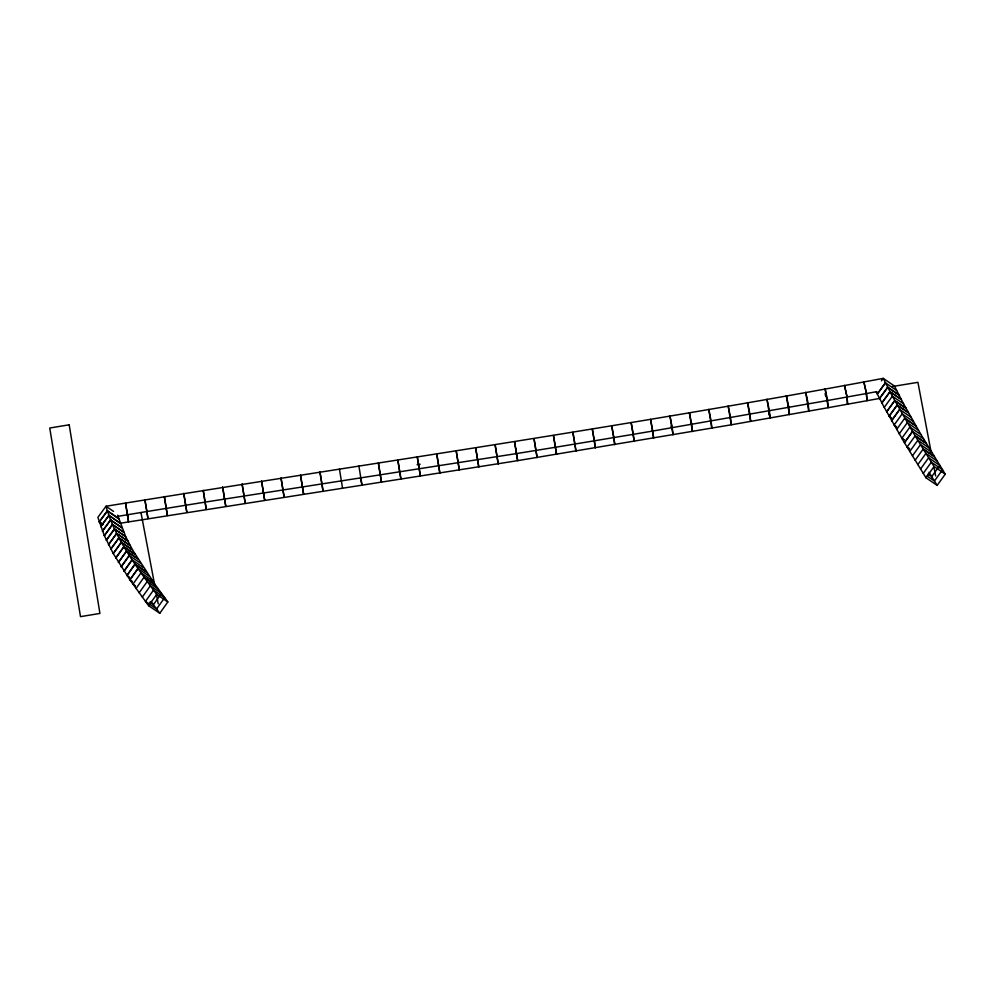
<?xml version="1.0" encoding="UTF-8"?>
<svg xmlns="http://www.w3.org/2000/svg" width="995" height="995" viewBox="0 0 995 995"><rect width="100%" height="100%" fill="white"/><g stroke="black" fill="none" stroke-linecap="round" stroke-linejoin="round"><path stroke-width="1.49" d="M136.029 588.48L144.088 577.187L155.232 584.774L132.546 549.961L121.365 542.325L113.256 553.543L129.91 579.811L137.982 568.543L144.088 577.187L155.232 584.761L167.832 601.987L159.772 613.281L148.628 605.706L129.91 579.824L137.982 568.543C124.723 549.315 112.261 528.967 106.042 506.244C365.177 464.031 625.134 426.731 883.237 378.361L894.43 386.035L903.547 403.833M139.151 592.796L147.21 581.503L144.088 577.187M142.297 597.099L150.357 585.806L147.21 581.503L158.354 589.077M148.628 605.706L156.7 594.413L150.357 585.806L161.488 593.381L153.429 604.674L159.772 613.281M132.111 559.862L124.027 571.118L132.111 559.862L143.268 567.473M126.937 575.483L135.009 564.202L146.165 571.802L135.009 564.202L126.937 575.471L129.412 577.162M129.288 555.496L121.191 566.752L129.288 555.496L140.457 563.12M923.696 439.094L912.527 431.469L904.418 442.7L884.244 407.378L892.353 396.172L912.527 431.469L904.418 442.7L925.984 477.774L937.153 485.398L945.25 474.155L921.071 434.703L903.547 403.821L892.353 396.172L883.237 378.361L881.421 380.849M907.067 447.091L909.554 448.795L907.067 447.091L915.164 435.86L912.527 431.469M909.741 451.481L917.838 440.25L915.164 435.86L926.345 443.484L915.164 435.86M912.415 455.872L920.512 444.628L917.838 440.25L929.007 447.874M915.114 460.262L923.211 449.019L920.512 444.628L931.693 452.252M917.825 464.64L925.922 453.397L923.211 449.019L934.38 456.643L923.211 449.019M920.537 469.018L928.633 457.775L925.922 453.397L937.091 461.021M923.26 473.396L931.357 462.153L928.633 457.775L939.802 465.399L931.706 476.642L937.153 485.398M925.984 477.774L934.081 466.531L931.357 462.153L942.526 469.777L934.429 481.02L926.979 475.946M889.082 416.246L897.191 405.027L908.373 412.676L897.191 405.027L889.082 416.246L891.57 417.95M899.667 409.442L891.557 420.661L899.667 409.442L910.848 417.092M896.619 429.492L904.716 418.273L915.897 425.91L904.716 418.273M899.194 433.907L907.291 422.676L918.472 430.313M901.793 438.297L904.281 440.001L901.793 438.31L909.89 427.079L921.071 434.703M896.632 390.5L885.438 382.826L877.316 394.02L884.232 407.378M885.438 382.826L877.304 394.008L876.209 391.781M876.906 391.644L827.666 400.5L828.188 407.689L731.25 424.803L517.649 460.66L119.574 523.345M880.351 398.298L828.188 407.689L825.104 388.821L827.666 400.5M827.629 400.5L652.782 431.034L653.64 438.161L650.568 419.305L652.782 431.034M117.124 516.492L127.584 514.726L125.469 502.985L128.542 521.84L127.584 514.726M633.268 434.342L634.225 441.457L631.153 422.589L633.268 434.342L555.421 447.277L556.528 454.367L553.456 435.499L555.421 447.277M633.317 434.33L652.732 431.046M417.104 464.715L420.101 464.217M892.515 386.508L917.925 382.329L931.196 452.563M127.484 514.751L146.912 511.529L144.897 499.764L147.969 518.631L146.912 511.529M146.837 511.542L205.02 502.127L206.288 509.191L203.216 490.324L205.02 502.127M555.372 447.277L516.442 453.596L514.577 441.805L517.649 460.66L516.442 453.596M516.38 453.608L204.958 502.139M156.7 594.413L167.832 601.987M149.723 602.149L153.429 604.674L151.066 601.44M934.081 466.531L945.25 474.155M927.987 474.105L931.706 476.642L928.994 472.264M137.982 568.543L149.138 576.13M152.16 580.458L141.016 572.871L132.944 584.152L135.419 585.831M129.91 579.824L132.385 581.503M913.36 421.507L902.179 413.858L894.07 425.089L896.557 426.78M113.542 511.43L106.042 506.244L97.883 517.325L104.326 535.633L113.243 553.531L121.365 542.325L132.559 549.974L125.693 536.666L114.487 528.979L106.353 540.148L114.487 528.979L125.693 536.678L117.621 515.174M360.464 477.961L361.981 484.988L358.909 466.12M342.516 487.985L339.444 469.118M671.351 426.059L671.923 428.994L671.389 426.059M933.845 466.605L935.623 475.971M140.979 512.549L154.698 585.122M156.464 594.488L158.23 603.853M153.516 590.11L145.457 601.403L156.601 608.977L164.66 597.684L153.516 590.11M123.902 546.74L115.806 557.971L123.902 546.74L135.071 554.364L123.902 546.74M126.539 551.13L118.455 562.374L126.539 551.13L137.708 558.742L126.539 551.13M116.651 533.457L108.53 544.651L116.651 533.457L127.845 541.118L116.651 533.457M118.94 537.897L110.831 549.103L118.94 537.897L130.134 545.558L118.94 537.897M887.702 387.279L879.568 398.473L887.702 387.279L898.895 394.953L887.702 387.279M890.003 391.731L881.881 402.925L890.003 391.731L901.196 399.393L890.003 391.731M894.754 400.599L886.632 411.806L894.754 400.599L905.935 408.248L894.754 400.599M110.607 519.962L102.46 531.119L110.607 519.962L121.825 527.686L110.607 519.962M112.472 524.489L104.338 535.646L112.472 524.489L123.678 532.188L112.472 524.489M108.915 515.422L100.756 526.554L108.915 515.422L120.134 523.159L108.915 515.422M107.385 510.845L99.226 521.952L102.97 524.539L99.226 521.927L107.385 510.845L118.616 518.606L107.385 510.845M69.19 424.815L49.75 428.012L80.495 616.639L99.923 613.442L69.19 424.815M866.471 393.522L863.859 381.869L866.446 393.535L866.931 400.724L866.471 393.522M847.068 397.017L844.481 385.351L847.043 397.03L847.566 404.219L847.068 397.017M808.251 403.958L805.726 392.279L808.798 411.146L808.251 403.958M381.446 481.99L378.374 463.135L381.446 481.99M323.039 490.97L319.967 472.115L323.039 490.97M400.91 478.993L397.838 460.125L400.91 478.993M303.575 493.98L300.502 475.112L303.575 493.98M788.836 407.415L786.348 395.724L789.421 414.592L788.836 407.415M420.375 475.983L417.303 457.115L420.375 475.983M284.11 496.99L281.038 478.122L284.11 496.99M769.409 410.835L766.958 399.144L770.03 418.012L769.409 410.835M769.421 415.089L768.812 412.166L769.433 415.089M749.981 414.256L747.568 402.552L750.64 421.42L749.981 414.256M439.84 472.961L436.768 454.093L439.84 472.961M264.645 500.012L261.573 481.145L264.645 500.012M730.554 417.651L728.178 405.948L731.25 424.803L730.554 417.651M459.304 469.926L456.232 451.058L459.304 469.926M245.193 503.047L242.121 484.179L245.193 503.047M711.114 421.022L708.776 409.318L711.848 428.173L711.114 421.022M691.674 424.38L689.373 412.664L692.458 431.531L691.674 424.38M478.757 466.866L475.685 447.999L478.757 466.866M225.741 506.107L222.656 487.239L225.741 506.107M672.234 427.726L669.971 415.997L673.043 434.852L672.234 427.726M498.209 463.782L495.137 444.914L498.209 463.782M613.853 437.601L611.738 425.848L614.81 444.715L613.853 437.601M186.836 512.301L183.764 493.445L186.836 512.301M594.388 440.847L592.311 429.094L595.383 447.949L594.388 440.847M574.911 444.068L572.884 432.303L575.968 451.17L574.911 444.068M537.101 457.526L534.016 438.658L537.101 457.526M167.396 515.447L164.324 496.58L167.396 515.447M516.256 451.817L515.796 448.869L516.305 451.817M825.663 396.01L825.44 393.137L825.626 396.01"/></g></svg>
